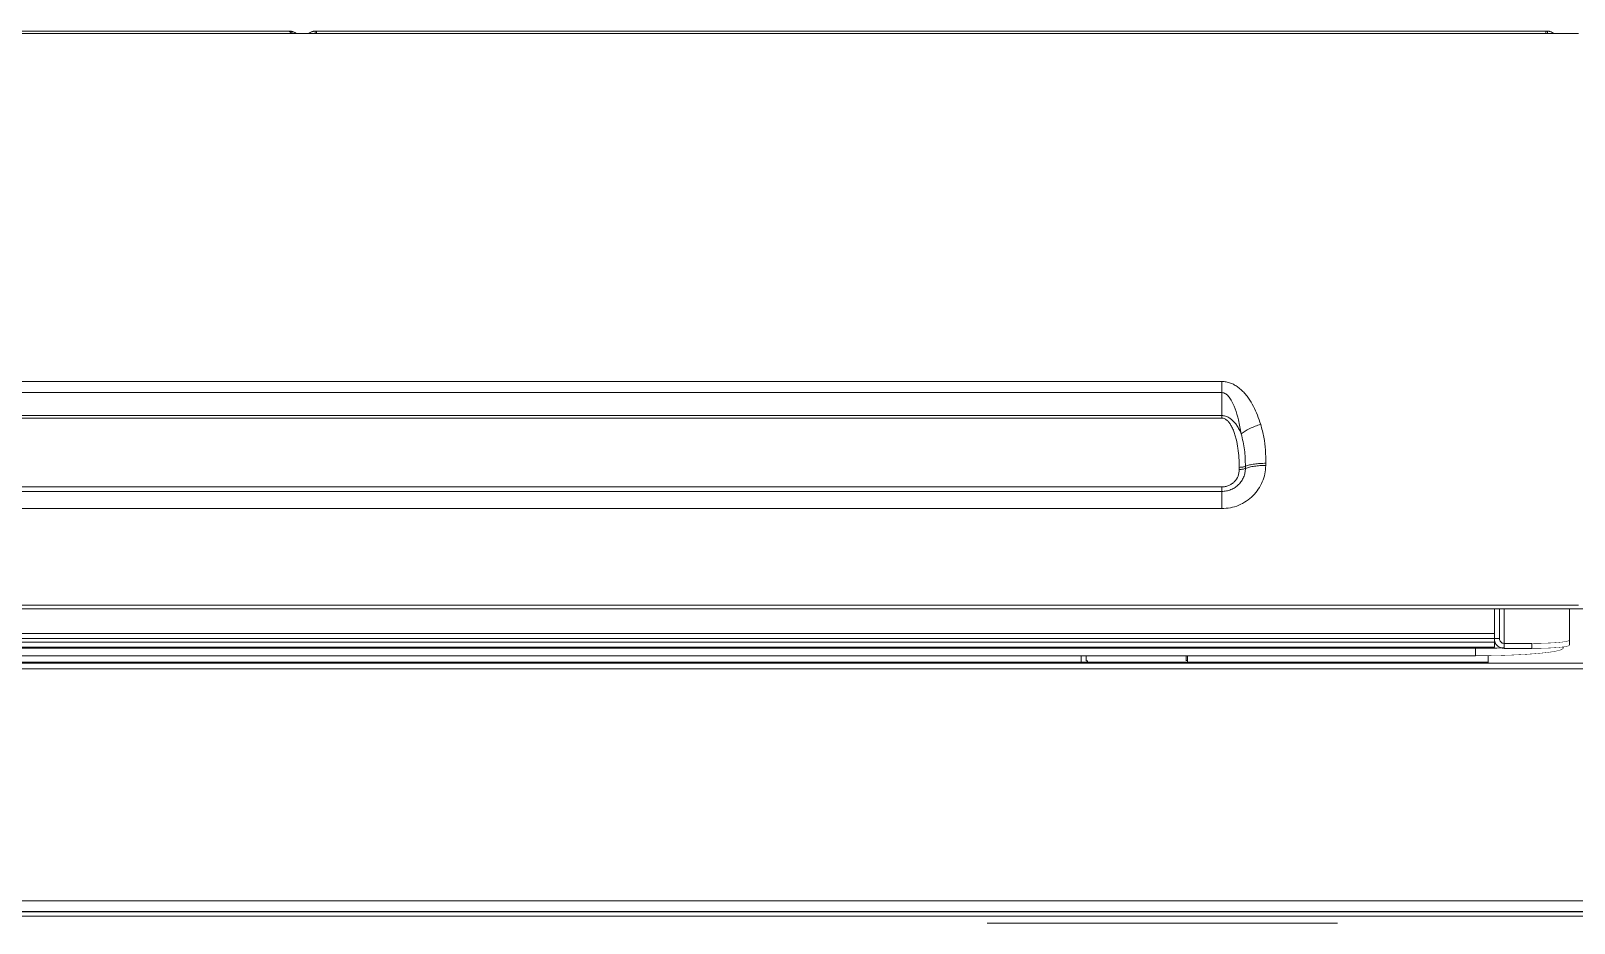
# Model space of a CAD drawing. Header units: millimetres. Extents: x -16985 to -606, y 2122 to 9380.
# Drawn here: x -12200 to -11584, y 7303 to 7659 of the extents above; entities that cross this region are included whole.
import ezdxf

# ---------------------------------------------------------------- set-up
doc = ezdxf.new("R2010")
doc.units = ezdxf.units.MM
doc.linetypes.add('K5LT32768', pattern=[0])
doc.linetypes.add('K5LT_THIN', pattern=[0])

msp = doc.modelspace()

# ---------------------------------------------------------------- linework, layer by layer
at = {"color": 7, "linetype": 'K5LT_THIN', "lineweight": 18}
for p, q in [((-13128.87, 7659.11), (-12096.87, 7659.11)), ((-12096.87, 7659.09), (-13128.87, 7659.09)), ((-12096.87, 7659.04), (-13128.87, 7659.04)), ((-13126.87, 7659.07), (-12098.87, 7659.07)), ((-12177.87, 7659.11), (-12197.87, 7659.11)), ((-12197.87, 7659.11), (-12197.87, 7659.11)), ((-12197.87, 7659.11), (-12177.87, 7659.11)), ((-12177.87, 7659.1), (-12197.87, 7659.1)), ((-12197.87, 7659.1), (-12197.87, 7659.1)), ((-12197.87, 7659.1), (-12177.87, 7659.1)), ((-12177.87, 7659.1), (-12197.87, 7659.1)), ((-12197.87, 7659.1), (-12197.87, 7659.1)), ((-12197.87, 7659.1), (-12177.87, 7659.1)), ((-12177.87, 7659.1), (-12197.87, 7659.1)), ((-12197.87, 7659.1), (-12197.87, 7659.1)), ((-12197.87, 7659.1), (-12177.87, 7659.1)), ((-12177.87, 7659.09), (-12197.87, 7659.09)), ((-12197.87, 7659.09), (-12197.87, 7659.09)), ((-12197.87, 7659.09), (-12177.87, 7659.09)), ((-12177.87, 7659.09), (-12197.87, 7659.09)), ((-12197.87, 7659.09), (-12197.87, 7659.09)), ((-12197.87, 7659.09), (-12177.87, 7659.09)), ((-12197.87, 7659.03), (-12197.87, 7659.04)), ((-12197.87, 7659.04), (-12177.87, 7659.04)), ((-12197.87, 7659.04), (-12197.87, 7659.04)), ((-12177.87, 7659.04), (-12197.87, 7659.04)), ((-12197.87, 7659.04), (-12177.87, 7659.04)), ((-12197.87, 7659.03), (-12197.87, 7659.03)), ((-12177.87, 7659.03), (-12197.87, 7659.03)), ((-12197.87, 7659.03), (-12177.87, 7659.03)), ((-12177.87, 7659.03), (-12197.87, 7659.03)), ((-12177.87, 7659.11), (-12177.87, 7659.11)), ((-12177.87, 7659.1), (-12177.87, 7659.1)), ((-12177.87, 7659.1), (-12177.87, 7659.1)), ((-12177.87, 7659.1), (-12177.87, 7659.1)), ((-12177.87, 7659.09), (-12177.87, 7659.09)), ((-12177.87, 7659.09), (-12177.87, 7659.09)), ((-12177.87, 7659.04), (-12177.87, 7659.03)), ((-12177.87, 7659.04), (-12177.87, 7659.04)), ((-12177.87, 7659.03), (-12177.87, 7659.03)), ((-12152.87, 7659.11), (-12172.87, 7659.11)), ((-12172.87, 7659.11), (-12172.87, 7659.11)), ((-12172.87, 7659.11), (-12152.87, 7659.1)), ((-12152.87, 7659.1), (-12172.87, 7659.1)), ((-12172.87, 7659.1), (-12172.87, 7659.1)), ((-12172.87, 7659.1), (-12152.87, 7659.1)), ((-12152.87, 7659.1), (-12172.87, 7659.1)), ((-12172.87, 7659.1), (-12172.87, 7659.1)), ((-12172.87, 7659.1), (-12152.87, 7659.1)), ((-12152.87, 7659.1), (-12172.87, 7659.1)), ((-12172.87, 7659.1), (-12172.87, 7659.1)), ((-12172.87, 7659.1), (-12152.87, 7659.1)), ((-12152.87, 7659.09), (-12172.87, 7659.09)), ((-12172.87, 7659.09), (-12172.87, 7659.09)), ((-12172.87, 7659.09), (-12152.87, 7659.09)), ((-12152.87, 7659.09), (-12172.87, 7659.09)), ((-12172.87, 7659.09), (-12172.87, 7659.09)), ((-12172.87, 7659.09), (-12152.87, 7659.09)), ((-12172.87, 7659.03), (-12172.87, 7659.04)), ((-12172.87, 7659.04), (-12152.87, 7659.04)), ((-12172.87, 7659.04), (-12172.87, 7659.04)), ((-12152.87, 7659.04), (-12172.87, 7659.04)), ((-12172.87, 7659.04), (-12152.87, 7659.04)), ((-12172.87, 7659.03), (-12172.87, 7659.03)), ((-12152.87, 7659.03), (-12172.87, 7659.03)), ((-12172.87, 7659.03), (-12152.87, 7659.03)), ((-12152.87, 7659.03), (-12172.87, 7659.03)), ((-12152.87, 7659.1), (-12152.87, 7659.11)), ((-12152.87, 7659.1), (-12152.87, 7659.1)), ((-12152.87, 7659.1), (-12152.87, 7659.1)), ((-12152.87, 7659.1), (-12152.87, 7659.1)), ((-12152.87, 7659.09), (-12152.87, 7659.09)), ((-12152.87, 7659.09), (-12152.87, 7659.09)), ((-12152.87, 7659.04), (-12152.87, 7659.03)), ((-12152.87, 7659.04), (-12152.87, 7659.04)), ((-12152.87, 7659.03), (-12152.87, 7659.03)), ((-12102.87, 7659.11), (-12122.87, 7659.11)), ((-12122.87, 7659.11), (-12122.87, 7659.1)), ((-12122.87, 7659.1), (-12102.87, 7659.1)), ((-12102.87, 7659.1), (-12122.87, 7659.1)), ((-12122.87, 7659.1), (-12122.87, 7659.1)), ((-12122.87, 7659.1), (-12102.87, 7659.1)), ((-12102.87, 7659.1), (-12122.87, 7659.1)), ((-12122.87, 7659.1), (-12122.87, 7659.1)), ((-12122.87, 7659.1), (-12102.87, 7659.1)), ((-12102.87, 7659.1), (-12122.87, 7659.1)), ((-12122.87, 7659.1), (-12122.87, 7659.09)), ((-12122.87, 7659.09), (-12102.87, 7659.09)), ((-12102.87, 7659.09), (-12122.87, 7659.09)), ((-12122.87, 7659.09), (-12122.87, 7659.09)), ((-12122.87, 7659.09), (-12102.87, 7659.09)), ((-12102.87, 7659.09), (-12122.87, 7659.09)), ((-12122.87, 7659.09), (-12122.87, 7659.09)), ((-12122.87, 7659.09), (-12102.87, 7659.09)), ((-12122.87, 7659.04), (-12122.87, 7659.04)), ((-12102.87, 7659.04), (-12122.87, 7659.04)), ((-12122.87, 7659.04), (-12102.87, 7659.04)), ((-12122.87, 7659.03), (-12122.87, 7659.03)), ((-12102.87, 7659.03), (-12122.87, 7659.03)), ((-12122.87, 7659.03), (-12102.87, 7659.03)), ((-12122.87, 7659.03), (-12122.87, 7659.03)), ((-12102.87, 7659.03), (-12122.87, 7659.03)), ((-12122.87, 7659.03), (-12102.87, 7659.03)), ((-12102.87, 7659.1), (-12102.87, 7659.11)), ((-12102.87, 7659.1), (-12102.87, 7659.1)), ((-12102.87, 7659.1), (-12102.87, 7659.1)), ((-12102.87, 7659.09), (-12102.87, 7659.1)), ((-12102.87, 7659.09), (-12102.87, 7659.09)), ((-12102.87, 7659.09), (-12102.87, 7659.09)), ((-12102.87, 7659.04), (-12102.87, 7659.04)), ((-12102.87, 7659.03), (-12102.87, 7659.03)), ((-12102.87, 7659.03), (-12102.87, 7659.03)), ((-12098.87, 7659.07), (-12098.87, 7659.04)), ((-12098.87, 7659.07), (-12098.68, 7659.04)), ((-12096.87, 7659.11), (-12096.87, 7659.09)), ((-12096.87, 7659.09), (-12096.87, 7659.04)), ((-12096.87, 7659.02), (-12096.87, 7659.04)), ((-12086.87, 7659.06), (-12086.87, 7658.09)), ((-12086.87, 7659.06), (-11594.87, 7659.06)), ((-11594.87, 7659.06), (-11594.87, 7658.09)), ((-13147.32, 7658.09), (-11582.44, 7658.09)), ((-13128.87, 7659.03), (-12096.87, 7659.02)), ((-12197.87, 7659.02), (-12197.87, 7659.03)), ((-12197.87, 7659.03), (-12177.87, 7659.03)), ((-12197.87, 7659.03), (-12197.87, 7659.03)), ((-12177.87, 7659.03), (-12197.87, 7659.03)), ((-12197.87, 7659.03), (-12177.87, 7659.03)), ((-12197.87, 7659.02), (-12197.87, 7659.02)), ((-12177.87, 7659.02), (-12197.87, 7659.02)), ((-12197.87, 7659.02), (-12177.87, 7659.02)), ((-12177.87, 7659.02), (-12197.87, 7659.02)), ((-12177.87, 7659.03), (-12177.87, 7659.02)), ((-12177.87, 7659.03), (-12177.87, 7659.03)), ((-12177.87, 7659.02), (-12177.87, 7659.02)), ((-12172.87, 7659.02), (-12172.87, 7659.03)), ((-12172.87, 7659.03), (-12152.87, 7659.03)), ((-12172.87, 7659.03), (-12172.87, 7659.03)), ((-12152.87, 7659.03), (-12172.87, 7659.03)), ((-12172.87, 7659.03), (-12152.87, 7659.03)), ((-12172.87, 7659.02), (-12172.87, 7659.02)), ((-12152.87, 7659.02), (-12172.87, 7659.02)), ((-12172.87, 7659.02), (-12152.87, 7659.02)), ((-12152.87, 7659.02), (-12172.87, 7659.02)), ((-12152.87, 7659.03), (-12152.87, 7659.02)), ((-12152.87, 7659.03), (-12152.87, 7659.03)), ((-12152.87, 7659.02), (-12152.87, 7659.02)), ((-12122.87, 7659.02), (-12122.87, 7659.02)), ((-12122.87, 7659.02), (-12102.87, 7659.02)), ((-12122.87, 7659.03), (-12122.87, 7659.03)), ((-12102.87, 7659.03), (-12122.87, 7659.03)), ((-12122.87, 7659.03), (-12102.87, 7659.03)), ((-12122.87, 7659.02), (-12122.87, 7659.02)), ((-12102.87, 7659.02), (-12122.87, 7659.02)), ((-12122.87, 7659.02), (-12102.87, 7659.02)), ((-12102.87, 7659.02), (-12122.87, 7659.02)), ((-12102.87, 7659.02), (-12102.87, 7659.02)), ((-12102.87, 7659.03), (-12102.87, 7659.03)), ((-12102.87, 7659.02), (-12102.87, 7659.02)), ((-12096.87, 7659.02), (-12096.87, 7658.73)), ((-13004.88, 7519.2), (-11724.88, 7519.2)), ((-11724.88, 7519.2), (-11724.88, 7514.75)), ((-13004.88, 7514.75), (-11724.88, 7514.75)), ((-11724.88, 7505.57), (-11724.88, 7514.75)), ((-11724.88, 7505.57), (-13004.88, 7505.57)), ((-11724.88, 7505.57), (-11724.88, 7504.56)), ((-11724.88, 7504.56), (-13004.88, 7504.56)), ((-11707.31, 7485.62), (-11707.3, 7486.5)), ((-11717.88, 7484.05), (-11717.88, 7484.89)), ((-11715.44, 7485.31), (-11715.44, 7484.47)), ((-13004.88, 7477.05), (-11724.88, 7477.05)), ((-11724.88, 7475.27), (-13004.88, 7475.27)), ((-11724.88, 7477.05), (-11724.88, 7475.27)), ((-11724.88, 7468.42), (-11724.88, 7475.27)), ((-11724.88, 7468.42), (-13004.88, 7468.42)), ((-13155.84, 7428.39), (-11573.93, 7428.39)), ((-13147.32, 7429.88), (-11582.44, 7429.88)), ((-11616.05, 7428.39), (-11616.05, 7416.49)), ((-11614.05, 7428.39), (-11614.05, 7416.49)), ((-11586.05, 7415.9), (-11586.05, 7428.39)), ((-13046.05, 7418.61), (-11616.05, 7418.61)), ((-13046.05, 7416.58), (-11616.05, 7416.58)), ((-13046.05, 7415.11), (-11616.05, 7415.11)), ((-13046.05, 7413.11), (-11616.05, 7413.11)), ((-11623.55, 7412.66), (-13038.55, 7412.66)), ((-11623.55, 7412.66), (-11623.55, 7409.67)), ((-11614.05, 7416.49), (-11616.05, 7416.49)), ((-11616.05, 7416.49), (-11616.05, 7415.11)), ((-11616.05, 7415.11), (-11616.05, 7413.11)), ((-11615.43, 7414.61), (-11616.05, 7414.57)), ((-11612.15, 7414.59), (-11612.15, 7412.6)), ((-11612.15, 7414.59), (-11601.05, 7414.59)), ((-11612.15, 7412.6), (-11601.05, 7412.6)), ((-11601.05, 7414.59), (-11601.05, 7412.6)), ((-11588.55, 7413.19), (-11588.55, 7412.72)), ((-11586.05, 7413.91), (-11586.05, 7415.9)), ((-8276.55, 7406.71), (-16740.55, 7406.71)), ((-8276.55, 7406.71), (-16740.55, 7406.71)), ((-16740.55, 7406.7), (-8276.55, 7406.7)), ((-13043.55, 7407.05), (-11618.55, 7407.05)), ((-11623.55, 7409.67), (-13038.55, 7409.67)), ((-11781.05, 7409.67), (-11781.05, 7407.05)), ((-11779.05, 7409.67), (-11779.05, 7407.6)), ((-11779.05, 7407.6), (-11778.55, 7407.6)), ((-11778.55, 7407.6), (-11778.55, 7407.05)), ((-11739.05, 7409.67), (-11739.05, 7407.6)), ((-11738.55, 7409.67), (-11738.55, 7407.71)), ((-11738.55, 7407.71), (-11738.55, 7407.05)), ((-11618.55, 7406.71), (-11618.55, 7409.7)), ((-16740.55, 7404.46), (-8276.55, 7404.46)), ((-16740.55, 7311.83), (-8276.55, 7311.83)), ((-16740.55, 7307.56), (-8276.55, 7307.56)), ((-16740.55, 7307.4), (-8276.55, 7307.4)), ((-16740.55, 7305.68), (-8276.55, 7305.68)), ((-11678.65, 7302.88), (-11818.56, 7302.88))]:
    msp.add_line(p, q, dxfattribs=at)
at = {"color": 8, "linetype": 'K5LT32768', "lineweight": 15, "true_color": 0x808080}
for p, q in [((-11612.15, 7428.39), (-11612.15, 7414.59)), ((-11739.05, 7407.71), (-11738.55, 7407.71))]:
    msp.add_line(p, q, dxfattribs=at)
at = {"color": 7, "linetype": 'K5LT_THIN', "const_width": 0.18}
for points in [[(-12141.37, 7659.04), (-12141.18, 7659.04), (-12140.64, 7659.04), (-12139.79, 7659.04), (-12138.73, 7659.04), (-12137.59, 7659.04), (-12136.47, 7659.04), (-12135.5, 7659.04), (-12134.8, 7659.04), (-12134.42, 7659.04), (-12134.42, 7659.04), (-12134.8, 7659.04), (-12135.5, 7659.04), (-12136.47, 7659.04), (-12137.59, 7659.04), (-12138.73, 7659.04), (-12139.79, 7659.04), (-12140.64, 7659.04), (-12141.18, 7659.04)], [(-12141.37, 7659.02), (-12141.18, 7659.02), (-12140.64, 7659.03), (-12139.79, 7659.03), (-12138.73, 7659.03), (-12137.59, 7659.03), (-12136.47, 7659.03), (-12135.5, 7659.03), (-12134.8, 7659.02), (-12134.42, 7659.02), (-12134.42, 7659.02), (-12134.8, 7659.02), (-12135.5, 7659.02), (-12136.47, 7659.02), (-12137.59, 7659.02), (-12138.73, 7659.02), (-12139.79, 7659.02), (-12140.64, 7659.02), (-12141.18, 7659.02)], [(-12134.37, 7659.1), (-12134.56, 7659.1), (-12135.11, 7659.1), (-12135.96, 7659.1), (-12137.02, 7659.1), (-12138.16, 7659.1), (-12139.28, 7659.1), (-12140.25, 7659.1), (-12140.95, 7659.1), (-12141.33, 7659.1), (-12141.33, 7659.1), (-12140.95, 7659.1), (-12140.25, 7659.1), (-12139.28, 7659.1), (-12138.16, 7659.1), (-12137.02, 7659.1), (-12135.96, 7659.1), (-12135.11, 7659.1), (-12134.56, 7659.1)], [(-12134.37, 7659.09), (-12134.56, 7659.09), (-12135.11, 7659.09), (-12135.96, 7659.09), (-12137.02, 7659.09), (-12138.16, 7659.09), (-12139.28, 7659.09), (-12140.25, 7659.09), (-12140.95, 7659.09), (-12141.33, 7659.09), (-12141.33, 7659.09), (-12140.95, 7659.09), (-12140.25, 7659.09), (-12139.28, 7659.09), (-12138.16, 7659.09), (-12137.02, 7659.09), (-12135.96, 7659.09), (-12135.11, 7659.09), (-12134.56, 7659.09)]]:
    msp.add_lwpolyline(points, close=True, dxfattribs=at)
for points in [[(-11588.55, 7412.72), (-11588.75, 7412.4), (-11589.32, 7412.08), (-11590.27, 7411.78), (-11591.58, 7411.48), (-11593.24, 7411.19), (-11595.24, 7410.93), (-11597.54, 7410.68), (-11600.13, 7410.45), (-11602.98, 7410.25), (-11606.05, 7410.08), (-11609.32, 7409.93), (-11612.74, 7409.82), (-11616.28, 7409.73), (-11619.9, 7409.68), (-11623.55, 7409.67)], [(-11586.05, 7415.9), (-11586.24, 7415.7), (-11586.79, 7415.5), (-11587.69, 7415.31), (-11588.92, 7415.13), (-11590.45, 7414.98), (-11592.24, 7414.84), (-11594.24, 7414.74), (-11596.42, 7414.66), (-11598.71, 7414.61), (-11601.05, 7414.59)], [(-11601.05, 7412.6), (-11598.71, 7412.62), (-11596.42, 7412.66), (-11594.24, 7412.74), (-11592.24, 7412.85), (-11590.45, 7412.98), (-11588.92, 7413.14), (-11587.69, 7413.31), (-11586.79, 7413.5), (-11586.24, 7413.7), (-11586.05, 7413.91)]]:
    msp.add_lwpolyline(points, dxfattribs=at)
at = {"color": 7, "linetype": 'K5LT_THIN', "lineweight": 18}
msp.add_arc((-11623.38, 7791.72), 379.06, 269.9743, 271.69767, dxfattribs=at)
for points, knots in [([(-12097.26, 7659.04), (-12097.21, 7659.05), (-12097.12, 7659.09), (-12096.96, 7659.09), (-12096.87, 7659.09)], [0, 0, 0, 0, 0.508927, 1, 1, 1, 1]), ([(-12094.37, 7658.09), (-12094.58, 7658.27), (-12094.91, 7658.56), (-12095.53, 7658.82), (-12096.04, 7658.96), (-12096.48, 7659.02), (-12096.72, 7659.04), (-12096.84, 7659.04), (-12096.87, 7659.04)], [0, 0, 0, 0, 0.312593, 0.510298, 0.70985, 0.833727, 0.957561, 1, 1, 1, 1]), ([(-12089.48, 7658.09), (-12089.46, 7658.12), (-12089.37, 7658.2), (-12089.04, 7658.44), (-12088.61, 7658.69), (-12088.05, 7658.89), (-12087.7, 7658.98), (-12087.38, 7659.04), (-12087.1, 7659.06), (-12086.95, 7659.06), (-12086.87, 7659.06)], [0, 0, 0, 0, 0.043138, 0.157182, 0.515799, 0.632704, 0.750653, 0.830552, 0.910441, 1, 1, 1, 1]), ([(-12086.36, 7658.09), (-12086.35, 7658.11), (-12086.28, 7658.42), (-12086.24, 7658.71), (-12086.32, 7658.98), (-12086.55, 7659.06), (-12086.78, 7659.06), (-12086.87, 7659.06)], [0, 0, 0, 0, 0.024782, 0.406815, 0.656742, 0.861423, 1, 1, 1, 1]), ([(-11595.39, 7658.09), (-11595.4, 7658.11), (-11595.47, 7658.41), (-11595.51, 7658.71), (-11595.43, 7658.98), (-11595.2, 7659.05), (-11594.97, 7659.06), (-11594.87, 7659.06)], [0, 0, 0, 0, 0.023651, 0.406127, 0.656344, 0.861263, 1, 1, 1, 1]), ([(-11592.27, 7658.09), (-11592.29, 7658.12), (-11592.38, 7658.2), (-11592.71, 7658.44), (-11593.14, 7658.69), (-11593.7, 7658.89), (-11594.05, 7658.98), (-11594.37, 7659.03), (-11594.65, 7659.06), (-11594.8, 7659.06), (-11594.87, 7659.06)], [0, 0, 0, 0, 0.041507, 0.155745, 0.514974, 0.632078, 0.750228, 0.830264, 0.910288, 1, 1, 1, 1]), ([(-12095.69, 7658.09), (-12095.79, 7658.15), (-12095.97, 7658.26), (-12096.4, 7658.48), (-12096.81, 7658.69), (-12097.12, 7658.86), (-12097.22, 7658.95), (-12097.18, 7659), (-12097.06, 7659.02), (-12096.93, 7659.02), (-12096.87, 7659.02)], [0, 0, 0, 0, 0.110284, 0.216956, 0.516895, 0.637084, 0.758528, 0.840486, 0.922281, 1, 1, 1, 1]), ([(-12096.87, 7659.02), (-12096.71, 7659.02), (-12096.38, 7659.01), (-12095.67, 7658.86), (-12094.96, 7658.59), (-12094.56, 7658.24), (-12094.39, 7658.09)], [0, 0, 0, 0, 0.22698, 0.444432, 0.766388, 1, 1, 1, 1]), ([(-11724.88, 7519.2), (-11724.29, 7519.16), (-11723.09, 7519.1), (-11721.4, 7518.6), (-11719.84, 7517.87), (-11718.32, 7516.89), (-11716.83, 7515.62), (-11715.43, 7514.12), (-11713.83, 7512.02), (-11712.18, 7509.23), (-11710.58, 7505.73), (-11709.75, 7503.27), (-11709.34, 7502.04)], [0, 0, 0, 0, 0.068204, 0.138536, 0.202846, 0.271206, 0.354423, 0.438431, 0.522272, 0.67859, 0.838982, 1, 1, 1, 1]), ([(-11724.88, 7514.75), (-11724.6, 7514.72), (-11724.02, 7514.66), (-11723.29, 7514.27), (-11722.68, 7513.78), (-11722.15, 7513.23), (-11721.62, 7512.54), (-11721.08, 7511.69), (-11720.54, 7510.69), (-11720.02, 7509.55), (-11719.14, 7507.29), (-11718.06, 7503.53), (-11717.45, 7500.14), (-11717.11, 7498.28)], [0, 0, 0, 0, 0.04268, 0.089612, 0.124996, 0.164447, 0.208463, 0.261893, 0.321358, 0.387099, 0.459294, 0.702727, 1, 1, 1, 1]), ([(-11724.88, 7505.57), (-11724.38, 7505.53), (-11723.33, 7505.43), (-11721.97, 7504.77), (-11720.78, 7503.89), (-11719.75, 7502.83), (-11718.78, 7501.54), (-11717.87, 7500.01), (-11717.37, 7498.88), (-11717.11, 7498.28)], [0, 0, 0, 0, 0.125649, 0.262266, 0.380484, 0.513714, 0.656603, 0.818454, 1, 1, 1, 1]), ([(-11717.88, 7484.89), (-11717.91, 7486.16), (-11717.96, 7488.7), (-11718.37, 7492.44), (-11718.95, 7495.53), (-11719.62, 7497.92), (-11720.23, 7499.68), (-11720.95, 7501.23), (-11721.73, 7502.51), (-11722.58, 7503.54), (-11723.44, 7504.2), (-11724.25, 7504.52), (-11724.68, 7504.55), (-11724.88, 7504.56)], [0, 0, 0, 0, 0.173172, 0.347532, 0.514973, 0.601474, 0.686597, 0.767498, 0.832712, 0.888522, 0.945575, 0.973531, 1, 1, 1, 1]), ([(-11709.34, 7502.04), (-11710.1, 7501.8), (-11711.61, 7501.33), (-11713.74, 7500.41), (-11715.66, 7499.37), (-11716.63, 7498.64), (-11717.11, 7498.28)], [0, 0, 0, 0, 0.25, 0.5, 0.75, 1, 1, 1, 1]), ([(-11709.34, 7502.04), (-11708.88, 7500.33), (-11707.98, 7496.97), (-11707.35, 7491.75), (-11707.31, 7488.25), (-11707.3, 7486.5)], [0, 0, 0, 0, 0.338112, 0.669245, 1, 1, 1, 1]), ([(-11717.11, 7498.28), (-11716.6, 7496.16), (-11715.58, 7491.91), (-11715.49, 7487.52), (-11715.44, 7485.31)], [0, 0, 0, 0, 0.496653, 1, 1, 1, 1]), ([(-11715.44, 7485.31), (-11714.93, 7485.5), (-11713.92, 7485.87), (-11711.91, 7486.25), (-11709.68, 7486.49), (-11708.09, 7486.5), (-11707.3, 7486.5)], [0, 0, 0, 0, 0.25, 0.5, 0.75, 1, 1, 1, 1]), ([(-11707.31, 7485.62), (-11707.39, 7484.51), (-11707.56, 7482.31), (-11708.61, 7479.11), (-11710.21, 7476.14), (-11712.38, 7473.51), (-11715.03, 7471.31), (-11718.08, 7469.68), (-11721.41, 7468.62), (-11723.72, 7468.48), (-11724.88, 7468.42)], [0, 0, 0, 0, 0.125151, 0.250227, 0.375245, 0.50023, 0.625206, 0.75016, 0.875086, 1, 1, 1, 1]), ([(-11715.44, 7484.47), (-11715.48, 7483.88), (-11715.56, 7482.7), (-11716.11, 7480.99), (-11716.96, 7479.4), (-11718.12, 7477.99), (-11719.55, 7476.82), (-11721.2, 7475.95), (-11723, 7475.38), (-11724.25, 7475.31), (-11724.88, 7475.27)], [0, 0, 0, 0, 0.124592, 0.249288, 0.37409, 0.499014, 0.624082, 0.749289, 0.874607, 1, 1, 1, 1]), ([(-11724.88, 7477.05), (-11724.41, 7477.07), (-11723.48, 7477.13), (-11722.14, 7477.56), (-11720.91, 7478.23), (-11719.5, 7479.41), (-11718.18, 7481.36), (-11717.98, 7483.15), (-11717.88, 7484.05)], [0, 0, 0, 0, 0.123999, 0.248185, 0.372767, 0.497838, 0.748268, 1, 1, 1, 1]), ([(-11707.31, 7485.62), (-11708.1, 7485.61), (-11709.69, 7485.61), (-11711.92, 7485.38), (-11713.93, 7485.01), (-11714.94, 7484.65), (-11715.44, 7484.47)], [0, 0, 0, 0, 0.25, 0.5, 0.75, 1, 1, 1, 1])]:
    msp.add_open_spline(points, degree=3, knots=knots, dxfattribs=at)
for points in [[(-11715.44, 7485.31), (-11715.59, 7485.25), (-11715.89, 7485.13), (-11716.5, 7485), (-11717.17, 7484.91), (-11717.64, 7484.9), (-11717.88, 7484.89)], [(-11717.88, 7484.05), (-11717.64, 7484.05), (-11717.17, 7484.06), (-11716.5, 7484.15), (-11715.9, 7484.28), (-11715.59, 7484.41), (-11715.44, 7484.47)], [(-11612.15, 7412.6), (-11612.67, 7412.66), (-11613.69, 7412.78), (-11614.98, 7413.68), (-11615.88, 7414.96), (-11616, 7415.98), (-11616.05, 7416.49)], [(-11612.15, 7414.59), (-11612.4, 7414.62), (-11612.9, 7414.68), (-11613.53, 7415.12), (-11613.97, 7415.75), (-11614.03, 7416.24), (-11614.05, 7416.49)]]:
    msp.add_open_spline(points, degree=3, dxfattribs=at)

doc.saveas('drawing.dxf')
